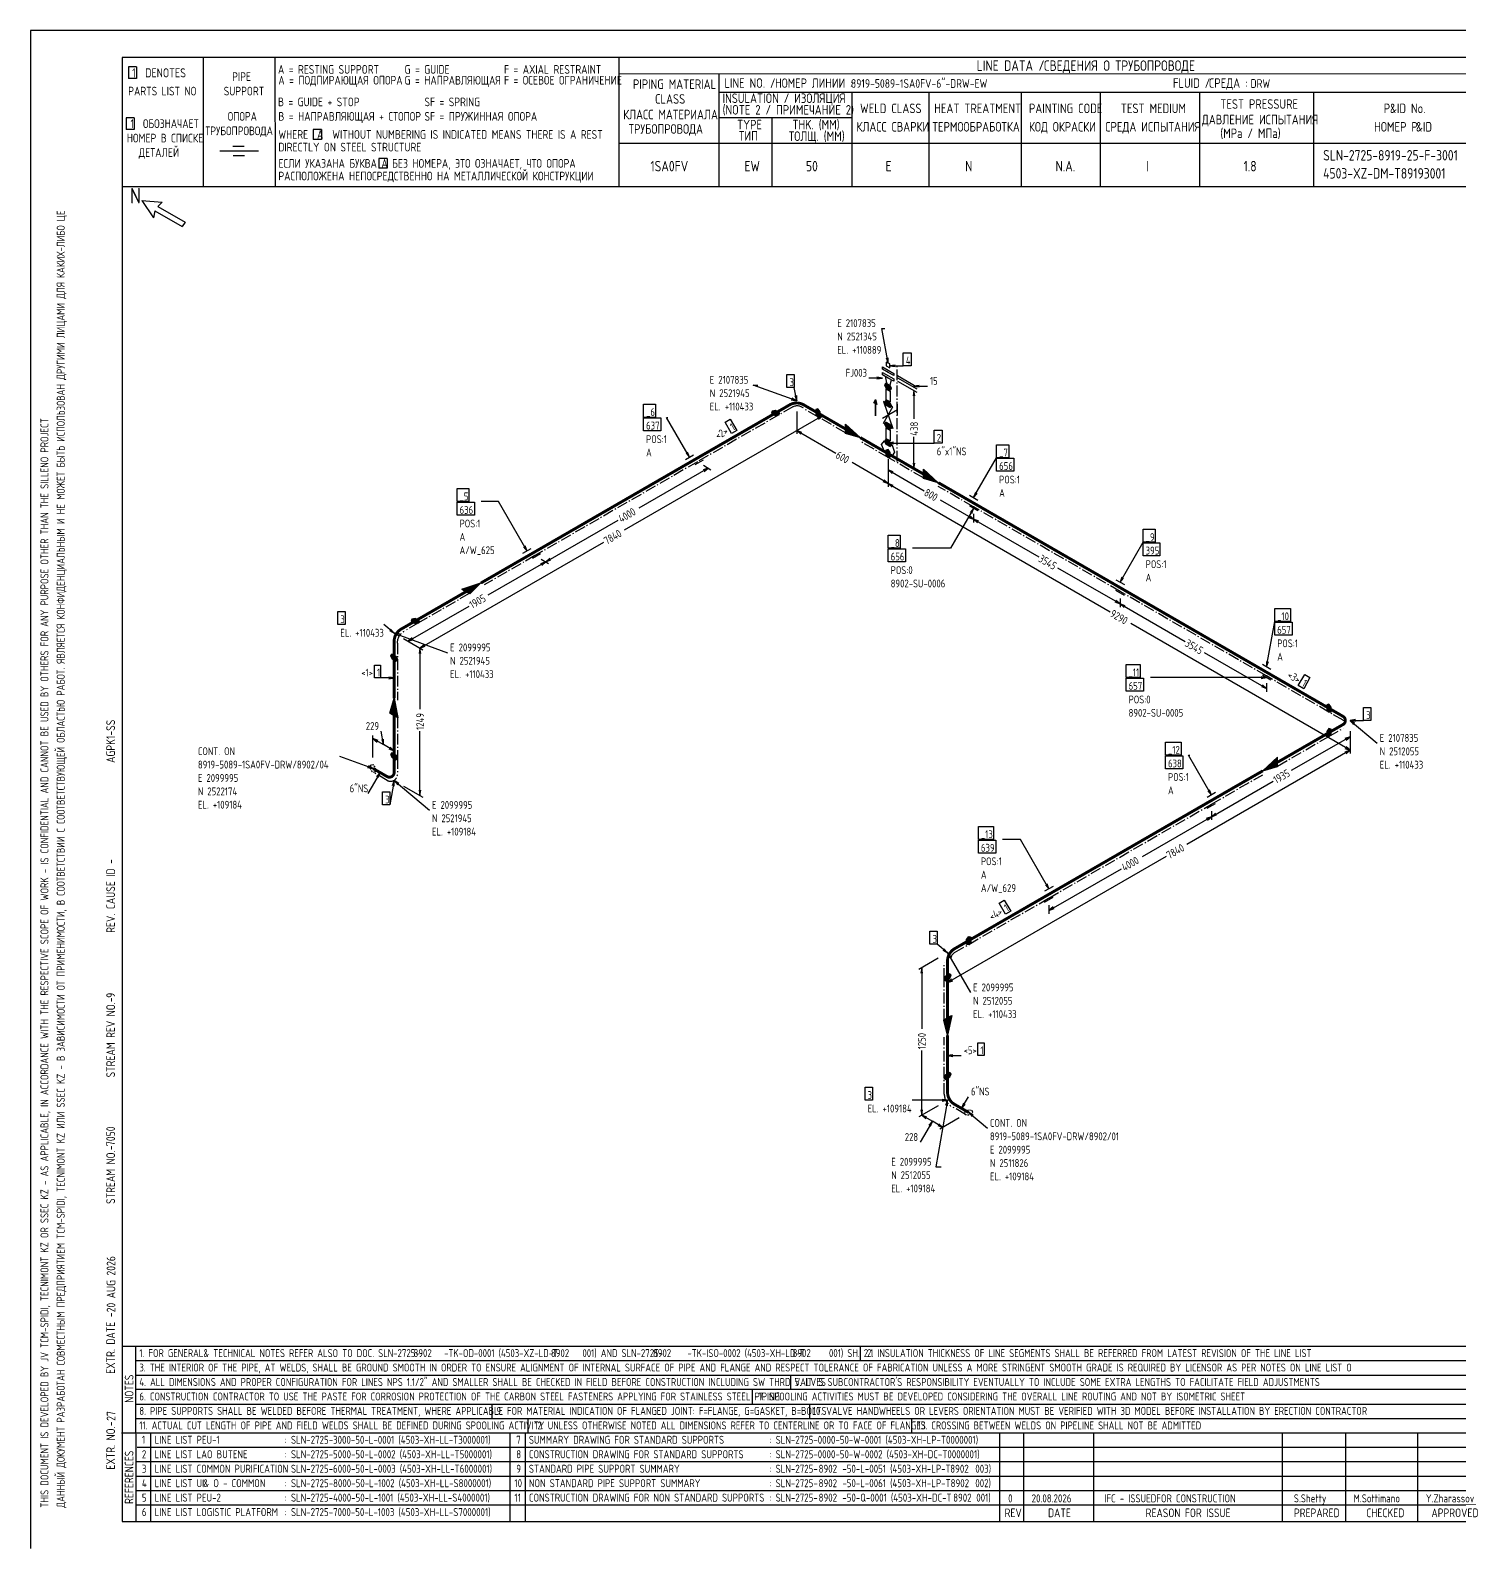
# Model space of a CAD drawing. Extents: x -1005 to 594, y -998 to 420.
# Drawn here: x 0 to 395.2, y 0 to 420 of the extents above; entities that cross this region are included whole.
import ezdxf

# ---------------------------------------------------------------- set-up
doc = ezdxf.new("R2010")
doc.units = 0
doc.linetypes.add('GT100', pattern=[0.8, 0.533333, -0.266667])
doc.linetypes.add('GT111', pattern=[4.5, 3, -0.6, 0.3, -0.6])
doc.styles.add('TTFN17', font='GOST type A')

msp = doc.modelspace()

# ---------------------------------------------------------------- linework, layer by layer
at = {"layer": 'GT_1', "flags": 128}
for points in [[(0, 420), (0, 0)], [(594, 420), (0, 420)], [(589.1, 412.5), (25.4, 412.5)], [(25.4, 412.5), (25.4, 7.5)], [(47.8, 412.5), (47.8, 376.7)], [(67.6, 412.5), (67.7, 376.7)], [(162.7, 412.5), (162.7, 376.7)], [(29.3, 409.9), (27.1, 409.9)], [(27.1, 409.9), (27.1, 406.7)], [(29.3, 409.9), (29.3, 406.7)], [(589.1, 408), (162.7, 407.9)], [(190.3, 407.8), (190.3, 376.7)], [(29.3, 406.7), (27.1, 406.7)], [(190.3, 402.9), (402.7, 402.9)], [(227.1, 402.9), (227.1, 376.7)], [(248.4, 402.9), (248.4, 376.8)], [(273.9, 402.9), (273.9, 376.7)], [(295.8, 402.9), (295.8, 376.7)], [(323.2, 402.9), (323.2, 376.7)], [(354.8, 402.9), (354.8, 376.8)], [(28.7, 395.8), (26.5, 395.8)], [(26.5, 395.8), (26.5, 392.6)], [(28.7, 395.8), (28.7, 392.6)], [(227.1, 395.8), (190.3, 395.8)], [(205, 395.8), (205, 376.7)], [(28.7, 392.6), (26.5, 392.6)], [(80.5, 392.6), (78.2, 392.6)], [(78.2, 392.6), (78.2, 389.8)], [(80.5, 392.6), (80.5, 389.8)], [(63.1, 386.6), (52.4, 386.6)], [(59.1, 387.9), (56, 387.9)], [(80.5, 389.8), (78.2, 389.8)], [(230.2, 388.7), (162.7, 388.7)], [(402.7, 388.7), (226.9, 388.7)], [(59.2, 385.3), (56.1, 385.3)], [(98.6, 384.6), (96.3, 384.6)], [(96.3, 384.6), (96.3, 381.9)], [(98.6, 384.6), (98.6, 381.9)], [(98.6, 381.9), (96.3, 381.9)], [(402.7, 376.7), (25.4, 376.7)], [(30.8, 372.9), (34, 368.1)], [(30.8, 372.9), (36.4, 372.5)], [(34.4, 370.1), (34, 368.1)], [(34.4, 370.1), (42, 365.7)], [(36.4, 372.5), (35.2, 371.3)], [(35.2, 371.3), (42.8, 366.9)], [(42.8, 366.9), (42, 365.7)], [(237.15, 327.95), (235.425, 337.55), (236.25, 337.55)], [(236.625, 329.375), (237.15, 327.95), (237.15, 329.45)], [(236.625, 327.2), (237.6, 326.675), (237.6, 327.725), (236.625, 328.25), (236.625, 327.2)], [(241.35, 330.8), (243.525, 330.8), (243.525, 327.2), (241.35, 327.2), (241.35, 330.8)], [(209.175, 324.8), (211.2, 324.8), (211.2, 321.2), (209.175, 321.2), (209.175, 324.8)], [(235.575, 323.825), (231.825, 323.825)], [(234.075, 323.6), (235.575, 323.825), (234.075, 324.05)], [(237.15, 325.4), (235.575, 326.3), (235.575, 326.9), (238.725, 325.1), (238.725, 324.5), (237.15, 325.4)], [(237.15, 323.825), (235.575, 324.725), (235.575, 325.4), (238.725, 323.6), (238.725, 322.925), (237.15, 323.825)], [(236.325, 324.35), (236.85, 321.575), (237.525, 321.2), (238.05, 323.3)], [(239.1, 327.425), (237.6, 327.2), (239.1, 326.975)], [(237.6, 327.2), (241.35, 327.2)], [(239.775, 324.5), (245.1, 321.425)], [(239.775, 323.9), (245.1, 320.825)], [(211.875, 317.525), (199.875, 321.875), (201.15, 321.875)], [(211.875, 317.525), (211.2, 321.2)], [(236.55, 322.4), (236.175, 321.95), (236.55, 321.125), (237.75, 320.45), (238.125, 320.9), (237.75, 321.725), (236.55, 322.4)], [(236.217, 322), (237.261, 322)], [(236.243, 321.8), (237.617, 321.8)], [(236.334, 321.6), (237.807, 321.6)], [(236.383, 322.2), (236.906, 322.2)], [(236.425, 321.4), (237.898, 321.4)], [(236.516, 321.2), (237.989, 321.2)], [(237.15, 317.525), (236.625, 317.825), (236.625, 320.825), (237.675, 320.225), (237.675, 317.225), (237.15, 317.525)], [(236.772, 321), (238.08, 321)], [(237.128, 320.8), (238.042, 320.8)], [(239.775, 323), (245.1, 319.925)], [(244.5, 318.875), (244.275, 320.375), (244.05, 318.875)], [(245.775, 321.8), (244.275, 321.575), (245.775, 321.35)], [(244.275, 321.575), (248.025, 321.575)], [(244.275, 320.375), (244.275, 312.575)], [(169.5, 316.55), (172.875, 316.55), (172.875, 312.95), (169.5, 312.95), (169.5, 316.55)], [(210.375, 317.75), (211.875, 317.525), (210.6, 318.275)], [(211.35, 318.95), (211.875, 317.525), (211.875, 319.025)], [(214.5, 316.025), (219.825, 312.95)], [(218.325, 314.45), (217.725, 315.275), (217.125, 315.125), (217.125, 313.85), (217.725, 313.025), (218.325, 313.175), (218.325, 314.45)], [(217.125, 315), (217.925, 315)], [(233.625, 313.325), (233.625, 317.9), (234.075, 316.475), (233.175, 317), (233.625, 317.9), (233.625, 313.325)], [(235.575, 312.725), (239.775, 315.125)], [(237.15, 310.625), (235.875, 311.375), (238.425, 315.875), (235.875, 317.375), (238.425, 309.875), (237.15, 310.625)], [(236.55, 317.6), (236.175, 317.15), (236.55, 316.325), (237.75, 315.65), (238.125, 316.1), (237.75, 316.925), (236.55, 317.6)], [(236.217, 317.2), (237.261, 317.2)], [(236.243, 317), (237.617, 317)], [(236.334, 316.8), (237.807, 316.8)], [(236.383, 317.4), (236.906, 317.4)], [(236.425, 316.6), (237.898, 316.6)], [(236.516, 316.4), (237.989, 316.4)], [(236.772, 316.2), (238.08, 316.2)], [(237.128, 316), (238.042, 316)], [(239.775, 313.55), (239.775, 316.55)], [(219, 313.4), (164.175, 281.75)], [(169.5, 312.8), (174.3, 312.8), (174.3, 309.2), (169.5, 309.2), (169.5, 312.8)], [(182.25, 301.925), (175.875, 312.95), (176.25, 312.95)], [(192.075, 311.6), (193.5, 312.425), (195.3, 309.35), (193.875, 308.525), (192.075, 311.6)], [(206.025, 314.825), (205.05, 314.675), (204.9, 314.15), (206.025, 313.475), (207, 313.625), (207.15, 314.15), (206.025, 314.825)], [(204.914, 314.2), (207.067, 314.2)], [(204.971, 314.4), (206.733, 314.4)], [(205.029, 314.6), (206.4, 314.6)], [(205.15, 314), (207.107, 314)], [(205.483, 313.8), (207.05, 313.8)], [(205.817, 313.6), (206.837, 313.6)], [(211.875, 314.525), (211.875, 308.375)], [(217.125, 314.8), (218.07, 314.8)], [(217.125, 314.6), (218.216, 314.6)], [(217.125, 314.4), (218.325, 314.4)], [(217.125, 314.2), (218.325, 314.2)], [(217.125, 314), (218.325, 314)], [(217.161, 313.8), (218.325, 313.8)], [(217.307, 313.6), (218.325, 313.6)], [(217.452, 313.4), (218.325, 313.4)], [(217.875, 312.425), (219, 313.4), (217.575, 312.875)], [(217.598, 313.2), (218.325, 313.2)], [(225.375, 309.725), (225.375, 311.075), (229.5, 307.325), (225.375, 308.525), (225.375, 310.925), (229.125, 307.55), (225.375, 308.6), (225.375, 310.7), (228.675, 307.775), (225.375, 308.825), (225.375, 310.55), (228.3, 308.075), (225.375, 308.975), (225.375, 310.4), (227.925, 308.225), (225.375, 309.125), (225.375, 310.25), (227.475, 308.525), (225.375, 309.275), (225.375, 310.025), (227.175, 308.675), (225.375, 309.5), (225.375, 309.875), (226.725, 308.975), (225.375, 309.65), (225.375, 309.725), (229.5, 307.325)], [(236.55, 311.6), (236.175, 311.15), (236.55, 310.325), (237.75, 309.65), (238.125, 310.1), (237.75, 310.925), (236.55, 311.6)], [(236.217, 311.2), (237.261, 311.2)], [(236.243, 311), (237.617, 311)], [(236.334, 310.8), (237.807, 310.8)], [(236.383, 311.4), (236.906, 311.4)], [(213.3, 308.75), (211.875, 309.275), (213, 308.3)], [(211.875, 309.275), (222.675, 303.05)], [(236.55, 306.8), (236.175, 306.35), (236.55, 305.525), (237.75, 304.85), (238.125, 305.3), (237.75, 306.125), (236.55, 306.8)], [(236.383, 306.6), (236.906, 306.6)], [(236.425, 310.6), (237.898, 310.6)], [(236.516, 310.4), (237.989, 310.4)], [(237.15, 306.725), (236.625, 307.025), (236.625, 310.025), (237.675, 309.425), (237.675, 306.425), (237.15, 306.725)], [(236.772, 310.2), (238.08, 310.2)], [(237.128, 310), (238.042, 310)], [(244.275, 298.775), (244.275, 307.55)], [(249.9, 309.425), (252.075, 309.425), (252.075, 305.825), (249.9, 305.825), (249.9, 309.425)], [(181.125, 301.325), (183.375, 302.6)], [(181.275, 303.05), (182.25, 301.925), (181.725, 303.35)], [(237.15, 302.9), (236.175, 303.5), (235.35, 305.45), (236.175, 306.425), (238.275, 305.225), (238.95, 303.35), (238.275, 302.3), (237.15, 302.9)], [(236.217, 306.4), (237.261, 306.4)], [(236.243, 306.2), (237.617, 306.2)], [(236.334, 306), (237.807, 306)], [(236.425, 305.8), (237.898, 305.8)], [(236.516, 305.6), (237.989, 305.6)], [(237.75, 303.2), (237.15, 304.025), (236.55, 303.875), (236.55, 302.6), (237.15, 301.775), (237.75, 301.925), (237.75, 303.2)], [(236.55, 303.8), (237.314, 303.8)], [(236.55, 303.6), (237.459, 303.6)], [(236.55, 303.4), (237.605, 303.4)], [(236.55, 303.2), (237.75, 303.2)], [(236.55, 303), (237.75, 303)], [(236.55, 302.8), (237.75, 302.8)], [(236.55, 302.6), (237.75, 302.6)], [(236.772, 305.4), (238.08, 305.4)], [(237.128, 305.2), (238.042, 305.2)], [(238.65, 306.05), (237.15, 305.825), (238.65, 305.6)], [(237.15, 305.825), (249.9, 305.825)], [(267.15, 305.375), (270.525, 305.375), (270.525, 301.775), (267.15, 301.775), (267.15, 305.375)], [(187.425, 298.925), (168.225, 287.825)], [(186, 301.1), (183.75, 299.825)], [(186.3, 297.95), (187.425, 298.925), (186, 298.4)], [(186.15, 299.675), (188.175, 298.475)], [(237.15, 294.65), (227.175, 300.425)], [(236.695, 302.4), (237.75, 302.4)], [(236.841, 302.2), (237.75, 302.2)], [(236.986, 302), (237.75, 302)], [(237.15, 301.4), (237.15, 297.5)], [(237.15, 301.4), (237.15, 293.75)], [(237.15, 299.9), (237.15, 293.75)], [(238.575, 297.875), (237.15, 298.4), (238.275, 297.425)], [(237.15, 298.4), (247.125, 292.625)], [(239.775, 301.4), (245.1, 298.325)], [(244.05, 300.275), (244.275, 298.775), (244.5, 300.275)], [(246.9, 297.275), (246.9, 298.625), (251.025, 294.875), (246.9, 296.075), (246.9, 298.475), (250.65, 295.1), (246.9, 296.15), (246.9, 298.25), (250.2, 295.325), (246.9, 296.375), (246.9, 298.1), (249.825, 295.625), (246.9, 296.525), (246.9, 297.95), (249.45, 295.775), (246.9, 296.675), (246.9, 297.8), (249, 296.075), (246.9, 296.825), (246.9, 297.575), (248.7, 296.225), (246.9, 297.05), (246.9, 297.425), (248.25, 296.525), (246.9, 297.2), (246.9, 297.275), (251.025, 294.875)], [(260.775, 290.75), (267.15, 301.775)], [(267.15, 301.625), (271.95, 301.625), (271.95, 298.025), (267.15, 298.025), (267.15, 301.625)], [(235.725, 295.175), (237.15, 294.65), (236.025, 295.625)], [(238.575, 294.125), (237.15, 294.65), (238.275, 293.675)], [(237.15, 294.65), (298.575, 259.175)], [(117.975, 293.225), (121.2, 293.225), (121.2, 289.625), (117.975, 289.625), (117.975, 293.225)], [(260.775, 284.75), (251.625, 290.075)], [(259.65, 291.425), (261.975, 290.075)], [(259.65, 291.425), (261.975, 290.075)], [(261.3, 292.175), (260.775, 290.75), (261.75, 291.875)], [(117.975, 289.475), (122.775, 289.475), (122.775, 285.875), (117.975, 285.875), (117.975, 289.475)], [(137.325, 275.975), (129.45, 289.625), (124.65, 289.625)], [(260.775, 287.75), (254.4, 276.725), (243.9, 276.725)], [(259.35, 285.275), (260.775, 284.75), (259.65, 285.725)], [(261.975, 287.075), (259.65, 288.425)], [(261.975, 287.075), (259.65, 288.425)], [(260.25, 286.325), (260.775, 287.75), (259.8, 286.625)], [(260.775, 286.25), (260.775, 283.85)], [(260.775, 286.25), (260.775, 283.85)], [(142.5, 272.975), (162.525, 284.525)], [(262.2, 284.225), (260.775, 284.75), (261.9, 283.775)], [(260.775, 284.75), (278.775, 274.325)], [(307.65, 281.975), (311.025, 281.975), (311.025, 278.375), (307.65, 278.375), (307.65, 281.975)], [(107.7, 249.125), (158.55, 278.45)], [(136.35, 277.1), (137.325, 275.975), (136.8, 277.4)], [(237.15, 280.325), (240.525, 280.325), (240.525, 276.725), (237.15, 276.725), (237.15, 280.325)], [(301.275, 267.35), (307.65, 278.375)], [(307.65, 278.225), (312.3, 278.225), (312.3, 274.625), (307.65, 274.625), (307.65, 278.225)], [(136.2, 275.375), (138.45, 276.65)], [(141.075, 275.15), (138.825, 273.875)], [(141.225, 273.725), (143.25, 272.525)], [(141.225, 273.725), (143.25, 272.525)], [(143.625, 273.95), (142.5, 272.975), (143.925, 273.5)], [(237.15, 276.575), (241.95, 276.575), (241.95, 272.975), (237.15, 272.975), (237.15, 276.575)], [(142.5, 272.975), (126.45, 263.75)], [(141.375, 272), (142.5, 272.975), (141.075, 272.45)], [(301.275, 261.35), (284.1, 271.25)], [(120.45, 264.725), (119.25, 265.4), (124.575, 267.125), (121.5, 264.125), (119.4, 265.325), (124.2, 266.9), (121.425, 264.2), (119.55, 265.25), (123.75, 266.675), (121.275, 264.275), (119.7, 265.175), (123.375, 266.375), (121.125, 264.35), (119.85, 265.025), (123, 266.225), (120.975, 264.425), (120, 264.95), (122.55, 265.925), (120.825, 264.5), (120.15, 264.875), (122.25, 265.775), (120.675, 264.575), (120.3, 264.8), (121.8, 265.475), (120.525, 264.65), (120.45, 264.725), (124.575, 267.125)], [(300.15, 268.025), (302.475, 266.675)], [(302.475, 263.675), (300.15, 265.025)], [(301.8, 268.775), (301.275, 267.35), (302.25, 268.475)], [(104.475, 251), (121.35, 260.75)], [(299.85, 261.875), (301.275, 261.35), (300.15, 262.325)], [(301.275, 262.85), (301.275, 260.45)], [(301.275, 262.85), (301.275, 260.45)], [(302.7, 260.825), (301.275, 261.35), (302.4, 260.375)], [(301.275, 261.35), (319.275, 250.925)], [(84.975, 259.25), (87, 259.25), (87, 255.65), (84.975, 255.65), (84.975, 259.25)], [(106.425, 257.3), (105.45, 257.15), (105.3, 256.625), (106.425, 255.95), (107.4, 256.1), (107.55, 256.625), (106.425, 257.3)], [(105.342, 256.6), (107.543, 256.6)], [(105.35, 256.8), (107.258, 256.8)], [(105.407, 257), (106.925, 257)], [(105.675, 256.4), (107.486, 256.4)], [(105.775, 257.2), (106.592, 257.2)], [(341.775, 243.95), (344.025, 256.475)], [(344.025, 260.075), (348.375, 260.075), (348.375, 256.475), (344.025, 256.475), (344.025, 260.075)], [(344.025, 256.325), (348.825, 256.325), (348.825, 252.725), (344.025, 252.725), (344.025, 256.325)], [(100.575, 253.25), (97.725, 255.65)], [(99.3, 254), (100.575, 253.25), (99.6, 254.375)], [(102.075, 253.025), (100.575, 253.25), (101.85, 252.5)], [(100.575, 253.25), (115.35, 247.85)], [(106.008, 256.2), (107.429, 256.2)], [(364.875, 220.85), (304.275, 255.875)], [(103.2, 251.75), (108.525, 248.675)], [(103.2, 251.75), (105.225, 250.55)], [(103.2, 251.75), (108.525, 248.675)], [(105.6, 251.975), (104.475, 251), (105.9, 251.525)], [(107.925, 247.625), (107.7, 249.125), (107.475, 247.625)], [(108.825, 250.1), (107.7, 249.125), (109.125, 249.65)], [(107.7, 249.125), (107.7, 232.25)], [(341.775, 237.95), (324.6, 247.85)], [(95.1, 244.4), (96.825, 244.4), (96.825, 240.875), (95.1, 240.875), (95.1, 244.4)], [(99.975, 247.475), (99.6, 247.025), (99.975, 246.2), (101.175, 245.525), (101.55, 245.975), (101.175, 246.8), (99.975, 247.475)], [(99.611, 247), (100.819, 247)], [(99.702, 246.8), (101.175, 246.8)], [(99.746, 247.2), (100.464, 247.2)], [(99.793, 246.6), (101.266, 246.6)], [(99.884, 246.4), (101.357, 246.4)], [(99.975, 246.2), (101.448, 246.2)], [(100.331, 246), (101.539, 246)], [(100.686, 245.8), (101.404, 245.8)], [(302.925, 244.55), (306.825, 244.55), (306.825, 240.95), (302.925, 240.95), (302.925, 244.55)], [(340.65, 244.625), (342.975, 243.275)], [(340.65, 244.625), (342.975, 243.275)], [(341.775, 245.45), (341.775, 243.95), (342.3, 245.375)], [(100.575, 240.875), (96.825, 240.875)], [(99.075, 240.65), (100.575, 240.875), (99.075, 241.1)], [(302.925, 240.8), (307.725, 240.8), (307.725, 237.2), (302.925, 237.2), (302.925, 240.8)], [(341.775, 240.95), (320.025, 240.95), (309.675, 240.95)], [(340.275, 240.725), (341.775, 240.95), (340.275, 241.175)], [(342.975, 240.275), (340.65, 241.625)], [(342.975, 240.275), (340.65, 241.625)], [(341.775, 239.45), (341.775, 237.05)], [(352.35, 241.85), (353.775, 240.95), (352.05, 237.875), (350.55, 238.775), (352.35, 241.85)], [(100.575, 230.45), (99.375, 231.125), (100.575, 235.25), (101.625, 229.85), (99.525, 231.05), (100.575, 234.8), (101.55, 229.925), (99.675, 230.975), (100.575, 234.275), (101.4, 230), (99.825, 230.9), (100.575, 233.825), (101.25, 230.075), (99.975, 230.75), (100.575, 233.375), (101.1, 230.15), (100.125, 230.675), (100.575, 232.925), (100.95, 230.225), (100.275, 230.6), (100.575, 232.475), (100.8, 230.3), (100.425, 230.525), (100.575, 232.025), (100.65, 230.375), (100.575, 230.45), (100.575, 235.25)], [(340.35, 238.475), (341.775, 237.95), (340.65, 238.925)], [(359.625, 232.775), (359.025, 233.6), (358.425, 233.45), (358.425, 232.175), (359.025, 231.35), (359.625, 231.5), (359.625, 232.775)], [(358.425, 233.4), (359.17, 233.4)], [(358.425, 233.2), (359.316, 233.2)], [(358.425, 233), (359.461, 233)], [(358.425, 232.8), (359.607, 232.8)], [(358.425, 232.6), (359.625, 232.6)], [(358.425, 232.4), (359.625, 232.4)], [(358.425, 232.2), (359.625, 232.2)], [(358.552, 232), (359.625, 232)], [(358.698, 231.8), (359.625, 231.8)], [(358.843, 231.6), (359.625, 231.6)], [(368.625, 232.7), (370.65, 232.7), (370.65, 229.1), (368.625, 229.1), (368.625, 232.7)], [(358.425, 224.75), (359.025, 224.6), (359.625, 225.425), (359.625, 226.7), (359.025, 226.85), (358.425, 226.025), (358.425, 224.75)], [(366.375, 229.325), (364.875, 229.1), (366.375, 228.875)], [(364.875, 229.1), (368.625, 229.1)], [(366.15, 228.35), (364.875, 229.1), (365.85, 227.975)], [(364.875, 229.1), (372.375, 222.8)], [(94.725, 218.825), (94.725, 224.975)], [(96.15, 223.55), (94.725, 224.075), (95.85, 223.1)], [(94.725, 224.075), (97.65, 222.425)], [(97.65, 222.425), (96.975, 226.1)], [(97.125, 223.85), (97.65, 222.425), (97.65, 223.925)], [(107.7, 208.325), (107.7, 226.175)], [(313.8, 223.1), (318.15, 223.1), (318.15, 219.5), (313.8, 219.5), (313.8, 223.1)], [(364.875, 224.6), (348.6, 215.225)], [(358.425, 226), (359.625, 226)], [(358.425, 225.8), (359.625, 225.8)], [(358.425, 225.6), (359.625, 225.6)], [(358.425, 225.4), (359.607, 225.4)], [(358.425, 225.2), (359.461, 225.2)], [(358.425, 225), (359.316, 225)], [(358.425, 224.8), (359.17, 224.8)], [(358.552, 226.2), (359.625, 226.2)], [(358.698, 226.4), (359.625, 226.4)], [(358.843, 226.6), (359.625, 226.6)], [(363.75, 223.625), (364.875, 224.6), (363.45, 224.075)], [(364.875, 226.1), (364.875, 219.95)], [(364.875, 226.1), (364.875, 223.7)], [(364.875, 226.1), (364.875, 219.95)], [(94.725, 215.825), (85.575, 219.125)], [(100.575, 220.7), (97.65, 222.425)], [(99.15, 221.225), (100.575, 220.7), (99.45, 221.675)], [(99.975, 220.175), (99.6, 219.725), (99.975, 218.9), (101.175, 218.225), (101.55, 218.675), (101.175, 219.5), (99.975, 220.175)], [(99.657, 219.6), (100.997, 219.6)], [(99.662, 219.8), (100.642, 219.8)], [(99.748, 219.4), (101.22, 219.4)], [(99.839, 219.2), (101.311, 219.2)], [(99.93, 219), (101.402, 219)], [(100.153, 218.8), (101.493, 218.8)], [(100.508, 218.6), (101.487, 218.6)], [(100.575, 215.45), (100.575, 221.6)], [(313.8, 219.35), (318.6, 219.35), (318.6, 215.75), (313.8, 215.75), (313.8, 219.35)], [(364.875, 220.85), (319.725, 194.825)], [(326.55, 208.475), (320.175, 219.5), (320.55, 219.5)], [(344.85, 217.55), (344.85, 218.9), (340.725, 215.15), (344.85, 216.35), (344.85, 218.75), (341.1, 215.375), (344.85, 216.425), (344.85, 218.525), (341.55, 215.6), (344.85, 216.65), (344.85, 218.375), (341.925, 215.9), (344.85, 216.8), (344.85, 218.225), (342.3, 216.05), (344.85, 216.95), (344.85, 218.075), (342.75, 216.35), (344.85, 217.1), (344.85, 217.85), (343.05, 216.5), (344.85, 217.325), (344.85, 217.7), (343.5, 216.8), (344.85, 217.475), (344.85, 217.55), (340.725, 215.15)], [(363.45, 221.375), (364.875, 220.85), (363.75, 221.825)], [(363.75, 219.875), (364.875, 220.85), (363.45, 220.325)], [(93.225, 216.05), (94.725, 215.825), (93.45, 216.575)], [(96.675, 214.7), (93.3, 208.85)], [(96.15, 213.275), (96.675, 214.7), (95.7, 213.575)], [(100.575, 212.45), (99.375, 205.775)], [(100.575, 210.95), (100.575, 212.45), (100.05, 211.025)], [(101.85, 211.7), (100.575, 212.45), (101.55, 211.325)], [(100.575, 212.45), (110.325, 204.275)], [(103.2, 210.95), (108.525, 207.875)], [(326.55, 202.475), (343.65, 212.3)], [(97.35, 209.375), (99.375, 209.375), (99.375, 205.775), (97.35, 205.775), (97.35, 209.375)], [(107.475, 209.825), (107.7, 208.325), (107.925, 209.825)], [(327.675, 209.15), (325.35, 207.8)], [(325.35, 204.8), (327.675, 206.15)], [(325.575, 209.6), (326.55, 208.475), (326.025, 209.9)], [(326.55, 202.475), (307.35, 191.375)], [(325.425, 201.5), (326.55, 202.475), (325.125, 201.95)], [(326.55, 203.975), (326.55, 201.575)], [(326.55, 203.975), (326.55, 201.575)], [(327.675, 203.45), (326.55, 202.475), (327.975, 203)], [(262.125, 199.775), (266.325, 199.775), (266.325, 196.175), (262.125, 196.175), (262.125, 199.775)], [(262.125, 196.025), (266.925, 196.025), (266.925, 192.425), (262.125, 192.425), (262.125, 196.025)], [(281.625, 182.525), (273.75, 196.175), (268.8, 196.175)], [(253.575, 156.575), (314.1, 191.525)], [(281.625, 176.525), (301.65, 188.075)], [(282.75, 183.2), (280.425, 181.85)], [(280.65, 183.65), (281.625, 182.525), (281.1, 183.95)], [(267.825, 178.55), (269.25, 179.375), (271.05, 176.3), (269.625, 175.475), (267.825, 178.55)], [(280.425, 178.85), (282.75, 180.2)], [(281.625, 178.025), (281.625, 175.625)], [(282.75, 177.5), (281.625, 176.525), (283.05, 177.05)], [(248.7, 170.825), (250.725, 170.825), (250.725, 167.225), (248.7, 167.225), (248.7, 170.825)], [(258.825, 168.5), (259.425, 169.325), (260.025, 169.175), (260.025, 167.9), (259.425, 167.075), (258.825, 167.225), (258.825, 168.5)], [(258.825, 168.4), (260.025, 168.4)], [(258.825, 168.2), (260.025, 168.2)], [(258.825, 168), (260.025, 168)], [(258.898, 168.6), (260.025, 168.6)], [(259.043, 168.8), (260.025, 168.8)], [(259.189, 169), (260.025, 169)], [(259.334, 169.2), (259.925, 169.2)], [(253.575, 164.825), (250.725, 167.225)], [(252.3, 165.575), (253.575, 164.825), (252.6, 165.95)], [(254.55, 163.7), (253.575, 164.825), (254.1, 163.4)], [(253.575, 164.825), (259.95, 153.8)], [(258.825, 167.8), (259.952, 167.8)], [(258.825, 167.6), (259.807, 167.6)], [(258.825, 167.4), (259.661, 167.4)], [(258.925, 167.2), (259.516, 167.2)], [(250.95, 163.325), (245.625, 160.25)], [(246.675, 159.2), (246.45, 160.7), (246.225, 159.2)], [(246.45, 160.7), (246.45, 143.75)], [(253.575, 161.825), (253.575, 155.675)], [(254.175, 157.775), (254.55, 158.6), (254.175, 159.05), (252.975, 158.375), (252.6, 157.55), (252.975, 157.1), (254.175, 157.775)], [(252.623, 157.6), (253.864, 157.6)], [(252.714, 157.8), (254.186, 157.8)], [(252.725, 157.4), (253.508, 157.4)], [(252.805, 158), (254.277, 158)], [(252.895, 158.2), (254.368, 158.2)], [(253.019, 158.4), (254.459, 158.4)], [(253.375, 158.6), (254.55, 158.6)], [(254.7, 157.55), (253.575, 156.575), (255, 157.1)], [(253.731, 158.8), (254.383, 158.8)], [(253.575, 146.825), (254.775, 147.5), (253.575, 142.025), (252.525, 146.225), (254.625, 147.425), (253.575, 142.475), (252.6, 146.3), (254.475, 147.35), (253.575, 143), (252.75, 146.375), (254.325, 147.275), (253.575, 143.45), (252.9, 146.45), (254.175, 147.125), (253.575, 143.9), (253.05, 146.525), (254.025, 147.05), (253.575, 144.35), (253.2, 146.6), (253.875, 146.975), (253.575, 144.8), (253.35, 146.675), (253.725, 146.9), (253.575, 145.25), (253.5, 146.75), (253.575, 146.825), (253.575, 142.025)], [(261.975, 139.925), (263.7, 139.925), (263.7, 136.4), (261.975, 136.4), (261.975, 139.925)], [(246.45, 119.9), (246.45, 137.825)], [(255.075, 136.625), (253.575, 136.4), (255.075, 136.175)], [(253.575, 136.4), (257.325, 136.4)], [(254.175, 130.475), (254.55, 131.3), (254.175, 131.75), (252.975, 131.075), (252.6, 130.25), (252.975, 129.8), (254.175, 130.475)], [(252.668, 130.4), (254.042, 130.4)], [(252.759, 130.6), (254.232, 130.6)], [(252.85, 130.8), (254.323, 130.8)], [(252.941, 131), (254.414, 131)], [(253.197, 131.2), (254.505, 131.2)], [(253.553, 131.4), (254.467, 131.4)], [(230.775, 127.625), (232.8, 127.625), (232.8, 124.025), (230.775, 124.025), (230.775, 127.625)], [(252.642, 130.2), (253.686, 130.2)], [(252.808, 130), (253.331, 130)], [(253.575, 124.025), (243.825, 124.025)], [(250.95, 122.525), (245.625, 119.45)], [(250.95, 122.525), (245.625, 119.45)], [(253.575, 124.025), (250.35, 105.575), (251.775, 105.575)], [(252.075, 123.8), (253.575, 124.025), (252.075, 124.25)], [(253.575, 122.525), (253.575, 124.025), (253.05, 122.6)], [(257.475, 121.775), (259.35, 125)], [(258, 123.2), (257.475, 121.775), (258.45, 122.9)], [(249.375, 118.25), (246, 112.4)], [(246.225, 121.4), (246.45, 119.9), (246.675, 121.4)], [(247.875, 119.375), (246.45, 119.9), (247.575, 118.925)], [(246.45, 119.9), (249.375, 118.25)], [(248.85, 116.825), (249.375, 118.25), (248.4, 117.125)], [(252.3, 116.525), (249.375, 118.25)], [(256.8, 119.15), (251.475, 116.075)], [(260.7, 119.9), (259.425, 120.65), (260.4, 119.525)], [(259.425, 120.65), (264.6, 116.3)], [(250.875, 117.05), (252.3, 116.525), (251.175, 117.5)], [(25.3, 56), (402.7, 56)], [(29.1, 56), (29.2, 7.5)], [(229.4, 56), (229.4, 52)], [(29.1, 52), (402.7, 52)], [(29.1, 48), (402.7, 48)], [(210.2, 48), (210.2, 44)], [(402.7, 44), (29.1, 44)], [(199.6, 44), (199.6, 40)], [(29.2, 40), (402.7, 40)], [(127.6, 40), (127.6, 36)], [(215.4, 40), (215.4, 36)], [(29.1, 36), (402.7, 36)], [(137.5, 36), (137.5, 32)], [(243.6, 36), (243.6, 32)], [(25.2, 32), (402.7, 32)], [(33.2, 32), (33.2, 7.6)], [(132.6, 32), (132.6, 7.6)], [(136.8, 32), (136.8, 7.6)], [(267.9, 32), (267.9, 7.5)], [(274.6, 32), (274.6, 7.5)], [(293.9, 32), (293.9, 7.5)], [(346.1, 32), (346.1, 7.5)], [(363.6, 32), (363.6, 7.5)], [(383.5, 32), (383.5, 7.5)], [(402.7, 28), (29.5, 28)], [(402.7, 24), (29.1, 24)], [(402.7, 20), (29.1, 20)], [(402.7, 16), (29.1, 16)], [(402.7, 12), (29.2, 12)], [(25.4, 7.5), (589.1, 7.5)], [(0, 0), (0, 0)]]:
    msp.add_lwpolyline(points, dxfattribs=at)
at = {"layer": 'GT_1', "linetype": 'GT111', "flags": 128}
for points in [[(239.625, 300.725), (239.625, 327.35)], [(210.825, 315.875), (206.925, 313.625)], [(217.725, 313.1), (213.825, 315.35)], [(206.925, 313.625), (184.425, 300.65)], [(225.375, 308.675), (217.725, 313.1)], [(237.15, 301.85), (229.5, 306.275)], [(184.425, 300.65), (139.5, 274.7)], [(246.9, 296.225), (237.15, 301.85)], [(260.775, 288.2), (251.025, 293.825)], [(301.275, 264.8), (260.775, 288.2)], [(139.5, 274.7), (125.475, 266.6)], [(341.775, 241.4), (301.275, 264.8)], [(121.35, 264.2), (107.325, 256.1)], [(107.325, 256.1), (103.425, 253.85)], [(101.475, 250.475), (101.475, 245.975)], [(101.475, 245.975), (101.475, 234.725)], [(359.025, 231.425), (341.775, 241.4)], [(362.925, 229.175), (359.025, 231.425)], [(101.475, 229.925), (101.475, 218.675)], [(359.025, 224.675), (362.925, 226.925)], [(362.925, 229.175), (362.968, 229.1), (362.925, 229.025)], [(344.85, 216.5), (359.025, 224.675)], [(101.475, 218.675), (101.475, 214.175)], [(98.625, 212.525), (94.725, 214.775)], [(326.55, 205.925), (340.725, 214.1)], [(281.625, 179.975), (326.55, 205.925)], [(259.425, 167.15), (281.625, 179.975)], [(255.525, 164.9), (259.425, 167.15)], [(252.675, 157.55), (252.675, 162.05)], [(252.675, 146.3), (252.675, 157.55)], [(252.675, 130.25), (252.675, 141.5)], [(252.675, 125.75), (252.675, 130.25)], [(258.525, 120.125), (254.625, 122.375)]]:
    msp.add_lwpolyline(points, dxfattribs=at)
at = {"layer": 'GT_1', "const_width": 0.8, "flags": 128}
for points in [[(206.025, 314.15), (209.925, 316.4)], [(213.825, 316.4), (217.725, 314.15)], [(183.525, 301.175), (206.025, 314.15)], [(217.725, 314.15), (225.375, 309.725)], [(229.5, 307.325), (237.15, 302.9)], [(237.15, 302.9), (246.9, 297.275)], [(138.6, 275.225), (183.525, 301.175)], [(251.025, 294.875), (260.775, 289.25)], [(260.775, 289.25), (301.275, 265.85)], [(124.575, 267.125), (138.6, 275.225)], [(106.425, 256.625), (120.45, 264.725)], [(301.275, 265.85), (341.775, 242.45)], [(102.525, 254.375), (106.425, 256.625)], [(100.575, 246.5), (100.575, 251)], [(100.575, 235.25), (100.575, 246.5)], [(341.775, 242.45), (359.025, 232.475)], [(359.025, 232.475), (362.925, 230.225)], [(100.575, 219.2), (100.575, 230.45)], [(362.925, 227.975), (359.025, 225.725)], [(359.025, 225.725), (344.85, 217.55)], [(100.575, 214.7), (100.575, 219.2)], [(94.725, 215.825), (98.625, 213.575)], [(340.725, 215.15), (326.55, 206.975)], [(326.55, 206.975), (281.625, 181.025)], [(281.625, 181.025), (259.425, 168.2)], [(259.425, 168.2), (255.525, 165.95)], [(253.575, 162.575), (253.575, 158.075)], [(253.575, 158.075), (253.575, 146.825)], [(253.575, 142.025), (253.575, 130.775)], [(253.575, 130.775), (253.575, 126.275)], [(255.525, 122.9), (259.425, 120.65)]]:
    msp.add_lwpolyline(points, dxfattribs=at)
for points in [[(209.925, 316.4, -0.267941), (213.825, 316.4)], [(100.575, 251, -0.268116), (102.525, 254.375)], [(362.925, 230.225, -0.57736), (362.925, 227.975)], [(98.625, 213.575, 0.577127), (100.575, 214.7)], [(255.525, 165.95, 0.267786), (253.575, 162.575)], [(253.575, 126.275, 0.268126), (255.525, 122.9)]]:
    msp.add_lwpolyline(points, format="xyb", dxfattribs=at)
at = {"layer": 'GT_1', "linetype": 'GT111', "flags": 128}
for points in [[(210.834, 315.875, -0.363533), (213.825, 315.35)], [(101.484, 250.475, -0.268116), (103.434, 253.85)], [(98.625, 212.525, 0.577194), (101.484, 214.175)], [(255.525, 164.9, 0.267635), (254.484, 163.1)], [(252.666, 125.75, 0.268126), (254.616, 122.375)]]:
    msp.add_lwpolyline(points, format="xyb", dxfattribs=at)
at = {"layer": 'GT_1', "linetype": 'GT100', "flags": 128}
for points in [[(95.325, 214.85), (94.725, 214.7), (94.125, 215.525), (94.125, 216.8), (94.725, 216.95), (95.325, 216.125), (95.325, 214.85)], [(260.55, 120.65), (260.4, 121.175), (259.425, 121.325), (258.3, 120.65), (258.45, 120.125), (259.425, 119.975), (260.55, 120.65)]]:
    msp.add_lwpolyline(points, dxfattribs=at)

# ---------------------------------------------------------------- texts
at = {"layer": 'GT_1', "style": 'TTFN17'}
for s, height, p in [('LINE DATA /', 2.8875, (261.633, 408.8)), ('СВЕДЕНИЯ О ТРУБОПРОВОДЕ', 2.8875, (280.233, 408.8)), (' 1  DENOTES', 2.5025, (26.875, 407)), (' PIPE', 2.4062, (54.561, 406)), ('A = RESTING SUPPORT', 2.40625, (68.461, 408)), ('A = ПОДПИРАЮЩАЯ ОПОРА', 2.40625, (68.561, 405)), ('G = GUIDE', 2.4062, (103.461, 408)), ('G = НАПРАВЛЯЮЩАЯ', 2.40625, (103.461, 405)), ('F = AXIAL RESTRAINT', 2.40625, (130.961, 408)), ('F = ОСЕВОЕ ОГРАНИЧЕНИЕ', 2.40625, (130.961, 405)), ('PARTS LIST NO', 2.40625, (27.061, 402)), ('SUPPORT', 2.4062, (53.461, 402)), ('PIPING MATERIAL', 2.64687, (166.597, 403.8)), ('LINE NO. /', 2.6469, (191.897, 404.1)), ('НОМЕР ЛИНИИ :', 2.59875, (205.89, 404.1)), ('8919-5089-1SA0FV-6"-DRW-EW', 2.40625, (226.861, 404.1)), ('FLUID /', 2.6469, (315.897, 404.1)), ('СРЕДА :', 2.6469, (325.897, 404.1)), ('DRW', 2.4062, (337.361, 404.1)), ('B = GUIDE + STOP', 2.40625, (68.461, 399)), ('SF = SPRING', 2.40625, (108.961, 399)), ('CLASS', 2.6469, (172.697, 399.7)), ('(NOTE 2 / ПРИМЕЧАНИЕ 2)', 2.64687, (191.397, 396.7)), ('INSULATION / ИЗОЛЯЦИЯ', 2.64687, (191.397, 399.9)), ('WELD CLASS', 2.6469, (229.397, 397.1)), ('HEAT TREATMENT', 2.64687, (249.897, 397.1)), ('PAINTING CODE', 2.64687, (276.097, 397.1)), ('TEST MEDIUM', 2.64687, (301.497, 397.1)), ('TEST PRESSURE', 2.64687, (328.997, 398.3)), ('P', 2.647, (374.197, 397.1)), ('&ID No.', 2.6469, (375.908, 397.1)), (' 1  ОБОЗНАЧАЕТ', 2.40625, (26.461, 393)), ('ОПОРА', 2.4062, (54.561, 395)), ('B = НАПРАВЛЯЮЩАЯ + СТОПОР', 2.40625, (68.561, 395)), ('SF = ПРУЖИННАЯ ОПОРА', 2.40625, (108.961, 395)), ('КЛАСС МАТЕРИАЛА', 2.64687, (163.897, 395.4)), ('TYPE', 2.6469, (195.397, 392.6)), ('THK. (MM)', 2.6469, (210.697, 392.6)), ('ДАВЛЕНИЕ ИСПЫТАНИЯ', 2.64687, (323.897, 394)), ('НОМЕР В СПИСКЕ', 2.40625, (26.661, 389)), ('ТРУБОПРОВОДА', 2.40625, (48.361, 391)), ('WHERE  A  WITHOUT NUMBERING IS INDICATED MEANS THERE IS A REST', 2.40625, (68.561, 390)), ('ТРУБОПРОВОДА', 2.64687, (165.397, 391.4)), ('ТИП', 2.6469, (195.897, 389.5)), ('ТОЛЩ. (ММ)', 2.6469, (209.697, 389.4)), ('КЛАСС СВАРКИ', 2.64687, (228.397, 392)), ('ТЕРМООБРАБОТКА', 2.64687, (249.397, 392)), ('КОД ОКРАСКИ', 2.64687, (276.097, 392)), ('СРЕДА ИСПЫТАНИЯ', 2.64687, (297.197, 392)), ('(MPa / МПа)', 2.64687, (328.997, 390.2)), ('НОМЕР P', 2.6469, (371.497, 392)), ('&ID', 2.6469, (383.097, 392)), ('ДЕТАЛЕЙ', 2.4062, (29.961, 385)), ('DIRECTLY ON STEEL STRUCTURE', 2.40625, (68.561, 386.5)), ('SLN-2725-8919-25-F-3001', 2.8875, (357.433, 384)), ('ЕСЛИ УКАЗАНА БУКВА A БЕЗ НОМЕРА, ЭТО ОЗНАЧАЕТ, ЧТО ОПОРА', 2.40625, (68.561, 382)), ('1SA0FV', 2.8875, (171.433, 381)), ('EW', 2.8875, (197.433, 381)), ('50', 2.8875, (214.433, 381)), ('E', 2.888, (236.433, 381)), ('N', 2.888, (258.433, 381)), ('N.A.', 2.8875, (283.433, 381)), ('I', 2.888, (308.433, 381)), ('1.8', 2.8875, (335.433, 381)), ('РАСПОЛОЖЕНА НЕПОСРЕДСТВЕННО НА МЕТАЛЛИЧЕСКОЙ КОНСТРУКЦИИ', 2.40625, (68.561, 378.5)), ('4503-XZ-DM-T89193001', 2.8875, (357.433, 379)), ('N', 4.331, (27.55, 372.1)), ('E 2107835', 2.1656, (223.084, 337.925)), ('N 2521345', 2.1656, (223.084, 334.228)), ('EL. +110889', 2.16562, (223.084, 330.53)), ('4', 2.166, (242.05, 327.575)), ('E 2107835', 2.1656, (187.843, 322.25)), ('3', 2.166, (209.905, 321.575)), ('FJ003', 2.1656, (225.395, 324.2)), ('15', 2.1656, (248.725, 321.95)), ('N 2521945', 2.1656, (187.843, 318.553)), ('_6', 2.1656, (170.233, 313.325)), ('EL. +110433', 2.16562, (187.843, 314.855)), ('637', 2.1656, (170.233, 309.575)), ('POS:1', 2.1656, (170.233, 305.825)), ('2', 2.166, (250.6, 306.2)), ('A', 2.166, (170.233, 302.128)), ('6"x1"NS', 2.1656, (250.6, 302.45)), ('_7', 2.1656, (267.85, 302.15)), ('656', 2.1656, (267.85, 298.4)), ('POS:1', 2.1656, (267.85, 294.65)), ('_5', 2.1656, (118.662, 290)), ('A', 2.166, (267.85, 290.953)), ('636', 2.1656, (118.662, 286.25)), ('POS:1', 2.1656, (118.662, 282.5)), ('A', 2.166, (118.662, 278.803)), ('A/W_625', 2.1656, (118.662, 275.105)), ('_8', 2.1656, (237.858, 277.1)), ('_9', 2.1656, (308.35, 278.75)), ('656', 2.1656, (237.858, 273.35)), ('395', 2.1656, (308.35, 275)), ('POS:1', 2.1656, (308.35, 271.25)), ('POS:0', 2.1656, (237.858, 269.6)), ('A', 2.166, (308.35, 267.553)), ('8902-SU-0006', 2.16562, (237.858, 265.903)), ('3', 2.166, (85.693, 256.025)), ('_10', 2.1656, (344.725, 256.85)), ('EL. +110433', 2.16562, (85.693, 252.275)), ('657', 2.1656, (344.725, 253.1)), ('E 2099995', 2.1656, (116.05, 248.225)), ('A', 2.166, (344.725, 245.653)), ('POS:1', 2.1656, (344.725, 249.35)), ('N 2521945', 2.1656, (116.05, 244.528)), ('<1>', 2.1656, (91.483, 241.25)), ('1', 2.166, (95.841, 241.25)), ('EL. +110433', 2.16562, (116.05, 240.83)), ('_11', 2.1656, (303.638, 241.325)), ('657', 2.1656, (303.638, 237.575)), ('POS:0', 2.1656, (303.638, 233.825)), ('8902-SU-0005', 2.16562, (303.638, 230.128)), ('3', 2.166, (369.325, 229.475)), ('229', 2.1656, (92.725, 226.475)), ('E 2107835', 2.1656, (373.075, 223.175)), ('CONT. ON', 2.1656, (46.314, 219.5)), ('_12', 2.1656, (314.533, 219.875)), ('N 2512055', 2.1656, (373.075, 219.478)), ('8919-5089-1SA0FV-DRW/8902/04', 2.16562, (46.314, 215.803)), ('E 2099995', 2.1656, (46.314, 212.105)), ('638', 2.1656, (314.533, 216.125)), ('POS:1', 2.1656, (314.533, 212.375)), ('EL. +110433', 2.16562, (373.075, 215.78)), ('N 2522174', 2.1656, (46.314, 208.408)), ('6"NS', 2.1656, (88.272, 209.225)), ('A', 2.166, (314.533, 208.678)), ('EL. +109184', 2.16562, (46.314, 204.71)), ('3', 2.166, (98.08, 206.15)), ('E 2099995', 2.1656, (111.025, 204.65)), ('N 2521945', 2.1656, (111.025, 200.953)), ('EL. +109184', 2.16562, (111.025, 197.255)), ('_13', 2.1656, (262.807, 196.55)), ('639', 2.1656, (262.807, 192.8)), ('POS:1', 2.1656, (262.807, 189.05)), ('A', 2.166, (262.807, 185.353)), ('A/W_629', 2.1656, (262.807, 181.655)), ('3', 2.166, (249.43, 167.6)), ('E 2099995', 2.1656, (260.65, 154.175)), ('N 2512055', 2.1656, (260.65, 150.478)), ('EL. +110433', 2.16562, (260.65, 146.78)), ('<5>', 2.1656, (258.025, 136.775)), ('1', 2.166, (262.694, 136.775)), ('3', 2.166, (231.484, 124.4)), ('6"NS', 2.1656, (260.05, 125.375)), ('EL. +109184', 2.16562, (231.484, 120.65)), ('CONT. ON', 2.1656, (265.3, 116.675)), ('228', 2.1656, (241.75, 112.775)), ('8919-5089-1SA0FV-DRW/8902/01', 2.16562, (265.3, 112.978)), ('E 2099995', 2.1656, (265.3, 109.28)), ('E 2099995', 2.1656, (238.009, 105.95)), ('N 2511826', 2.1656, (265.3, 105.583)), ('N 2512055', 2.1656, (238.009, 102.253)), ('EL. +109184', 2.16562, (265.3, 101.885)), ('EL. +109184', 2.16562, (238.009, 98.555)), ('1. FOR GENERAL', 2.18487, (30.128, 53)), ('& TECHNICAL NOTES REFER ALSO TO DOC. SLN-2725-      -TK-OD-0001 (4503-XZ-LD-T      001) AND SLN-2725-      -TK-ISO-0002 (4503-XH-LD-T      001) SH. 2.1', 2.18487, (47.868, 53)), ('8902', 2.1849, (105.928, 53)), ('8902', 2.1849, (143.928, 53)), ('8902', 2.1849, (172.128, 53)), ('8902', 2.1849, (210.728, 53)), ('2. INSULATION THICKNESS OF LINE SEGMENTS SHALL BE REFERRED FROM LATEST REVISION OF THE LINE LIST', 2.18487, (231.328, 53)), ('3. THE INTERIOR OF THE PIPE, AT WELDS, SHALL BE GROUND SMOOTH IN ORDER TO ENSURE ALIGNMENT OF INTERNAL SURFACE OF PIPE AND FLANGE AND RESPECT TOLERANCE OF FABRICATION UNLESS A MORE STRINGENT SMOOTH GRADE IS REQUIRED BY LICENSOR AS PER NOTES ON LINE LIST O', 2.18487, (30.128, 49)), ('4. ALL DIMENSIONS AND PROPER CONFIGURATION FOR LINES NPS 1.1/2" AND SMALLER SHALL BE CHECKED IN FIELD BEFORE CONSTRUCTION INCLUDING SW THRD VALVES', 2.18487, (30.128, 45)), ("5. IT IS SUBCONTRACTOR'S RESPONSIBILITY EVENTUALLY TO INCLUDE SOME EXTRA LENGTHS TO FACILITATE FIELD ADJUSTMENTS", 2.18487, (211.328, 45)), ('6. CONSTRUCTION CONTRACTOR TO USE THE PASTE FOR CORROSION PROTECTION OF THE CARBON STEEL FASTENERS APPLYING FOR STAINLESS STEEL PIPING', 2.18487, (30.128, 41)), ('7. SPOOLING ACTIVITIES MUST BE DEVELOPED CONSIDERING THE OVERALL LINE ROUTING AND NOT BY ISOMETRIC SHEET', 2.18487, (201.328, 41)), ('8. PIPE SUPPORTS SHALL BE WELDED BEFORE THERMAL TREATMENT, WHERE APPLICABLE', 2.18487, (30.128, 37)), ('9. FOR MATERIAL INDICATION OF FLANGED JOINT: F=FLANGE, G=GASKET, B=BOLTS', 2.18487, (128.828, 37)), ('10. VALVE HANDWHEELS OR LEVERS ORIENTATION MUST BE VERIFIED WITH 3D MODEL BEFORE INSTALLATION BY ERECTION CONTRACTOR', 2.18487, (216.328, 37)), ('11. ACTUAL CUT LENGTH OF PIPE AND FIELD WELDS SHALL BE DEFINED DURING SPOOLING ACTIVITY', 2.18487, (30.128, 33)), ('12. UNLESS OTHERWISE NOTED ALL DIMENSIONS REFER TO CENTERLINE OR TO FACE OF FLANGES', 2.18487, (139.328, 33)), ('13. CROSSING BETWEEN WELDS ON PIPELINE SHALL NOT BE ADMITTED', 2.18487, (245.328, 33)), ('1', 2.214, (30.832, 29)), ('LINE LIST PEU-1', 2.21375, (34.332, 29)), (': SLN-2725-3000-50-L-0001 (4503-XH-LL-T3000001)', 2.21375, (70.332, 29)), ('7', 2.214, (134.332, 29)), ('SUMMARY DRAWING FOR STANDARD SUPPORTS', 2.21375, (137.832, 29)), (': SLN-2725-0000-50-W-0001 (4503-XH-LP-T0000001)', 2.21375, (204.332, 29)), ('2', 2.214, (30.832, 25)), ('LINE LIST LAO BUTENE', 2.21375, (34.332, 25)), (': SLN-2725-5000-50-L-0002 (4503-XH-LL-T5000001)', 2.21375, (70.332, 25)), ('8', 2.214, (134.332, 25)), ('CONSTRUCTION DRAWING FOR STANDARD SUPPORTS', 2.21375, (137.832, 25)), (': SLN-2725-0000-50-W-0002 (4503-XH-DC-T0000001)', 2.21375, (204.332, 25)), ('3', 2.214, (30.832, 21)), ('LINE LIST COMMON PURIFICATION', 2.21375, (34.332, 21)), (': SLN-2725-6000-50-L-0003 (4503-XH-LL-T6000001)', 2.21375, (70.332, 21)), ('9', 2.214, (134.332, 21)), ('STANDARD PIPE SUPPORT SUMMARY', 2.21375, (137.832, 21)), (': SLN-2725-      -50-L-0051 (4503-XH-LP-T      003)', 2.21375, (204.332, 21)), ('8902', 2.2138, (217.932, 21)), ('8902', 2.2138, (254.332, 21)), ('4', 2.214, (30.832, 17)), ('LINE LIST UI', 2.21375, (34.332, 17)), ('& O - COMMON', 2.21375, (47.849, 17)), (': SLN-2725-8000-50-L-1002 (4503-XH-LL-S8000001)', 2.21375, (70.332, 17)), ('10', 2.2138, (133.832, 17)), ('NON STANDARD PIPE SUPPORT SUMMARY', 2.21375, (137.832, 17)), (': SLN-2725-      -50-L-0061 (4503-XH-LP-T      002)', 2.21375, (204.332, 17)), ('8902', 2.2138, (217.932, 17)), ('8902', 2.2138, (254.432, 17)), ('5', 2.214, (30.832, 13)), ('LINE LIST PEU-2', 2.21375, (34.332, 13)), (': SLN-2725-4000-50-L-1001 (4503-XH-LL-S4000001)', 2.21375, (70.332, 13)), ('11', 2.2138, (133.832, 13)), ('CONSTRUCTION DRAWING FOR NON STANDARD SUPPORTS', 2.21375, (137.832, 13)), (': SLN-2725-      -50-Q-0001 (4503-XH-DC-T      001)', 2.21375, (204.332, 13)), ('8902', 2.2138, (217.932, 13)), ('8902', 2.2138, (255.132, 13)), ('0', 2.214, (270.332, 12.8)), ('20.08.2026', 2.2138, (276.832, 12.8)), ('IFC - ISSUEDFOR CONSTRUCTION', 2.21375, (296.932, 12.8)), ('S.Shetty', 2.2138, (349.332, 12.8)), ('M.Sottimano', 2.21375, (365.832, 12.8)), ('Y.Zharassov', 2.21375, (385.832, 12.8)), ('6', 2.214, (30.832, 9)), ('LINE LIST LOGISTIC PLATFORM', 2.21375, (34.332, 9)), (': SLN-2725-7000-50-L-1003 (4503-XH-LL-S7000001)', 2.21375, (70.332, 9)), ('REV', 2.4062, (269.361, 8.7)), ('DATE', 2.4062, (281.361, 8.7)), ('REASON FOR ISSUE', 2.40625, (308.361, 8.7)), ('PREPARED', 2.4062, (349.361, 8.7)), ('CHECKED', 2.4062, (369.361, 8.7)), ('APPROVED', 2.4062, (387.361, 8.7))]:
    msp.add_text(s, height=height, dxfattribs=at).set_placement(p)
for s, height, rotation, p in [('ДАННЫЙ ДОКУМЕНТ РАЗРАБОТАН СОВМЕСТНЫМ ПРЕДПРИЯТИЕМ TCM-SPIDI, TECNIMONT KZ ИЛИ SSEC KZ - В ЗАВИСИМОСТИ ОТ ПРИМЕНИМОСТИ, В СООТВЕТСТВИИ С СООТВЕТСТВУЮЩЕЙ ОБЛАСТЬЮ РАБОТ. ЯВЛЯЕТСЯ КОНФИДЕНЦИАЛЬНЫМ И НЕ МОЖЕТ БЫТЬ ИСПОЛЬЗОВАН ДРУГИМИ ЛИЦАМИ ДЛЯ КАКИХ-ЛИБО ЦЕ', 2.21375, 90, (9.5, 11.332)), ('THIS DOCUMENT IS DEVELOPED BY JV TCM-SPIDI, TECNIMONT KZ OR SSEC KZ - AS APPLICABLE, IN ACCORDANCE WITH THE RESPECTIVE SCOPE OF WORK - IS CONFIDENTIAL AND CANNOT BE USED BY OTHERS FOR ANY PURPOSE OTHER THAN THE SILLENO PROJECT', 2.21375, 90, (5, 11.332)), ('1', 2.166, 30, (194.271, 309.153)), ('438', 2.1656, 90, (245.42, 307.877)), ('<2>', 2.1656, 30, (190.093, 306.741)), ('600', 2.1656, -30, (222.413, 301.876)), ('800', 2.1656, -30, (246.863, 291.488)), ('4000', 2.1656, 30, (163.378, 283.738)), ('7840', 2.1656, 30, (159.364, 277.65)), ('3545', 2.1656, -30, (278.52, 273.197)), ('1905', 2.1656, 30, (122.172, 259.931)), ('9290', 2.1656, -30, (298.306, 258.013)), ('3545', 2.1656, -30, (319.02, 249.797)), ('<3>', 2.1656, -30, (347.293, 241.037)), ('1', 2.166, -30, (351.337, 238.703)), ('AGPK1-SS', 2.4062, 90, (23.4, 217.361)), ('1249', 2.1656, 90, (108.845, 226.483)), ('1935', 2.1656, 30, (344.467, 211.52)), ('7840', 2.1656, 30, (314.919, 190.701)), ('REV. CAUSE ID -', 2.40625, 90, (23.4, 170.361)), ('4000', 2.1656, 30, (302.506, 187.288)), ('<4>', 2.1656, 30, (265.843, 173.691)), ('1', 2.166, 30, (270.021, 176.103)), ('STREAM REV NO.-', 2.40625, 90, (23.4, 130.361)), ('9', 2.406, 90, (23.4, 152.361)), ('1250', 2.1656, 90, (247.555, 138.135)), ('7050', 2.4062, 90, (23.4, 111.361)), ('STREAM NO.-', 2.40625, 90, (23.4, 95.361)), ('20 AUG 2026', 2.40625, 90, (23.5, 65.361)), ('EXTR. DATE -', 2.40625, 90, (23.4, 48.361)), ('NOTES', 2.4062, 90, (28.5, 40.361)), ('27', 2.4062, 90, (23.5, 35.361)), ('EXTR. NO.-', 2.4062, 90, (23.4, 21.861)), ('REFERENCES', 2.4062, 90, (28.5, 12.361))]:
    msp.add_text(s, height=height, rotation=rotation, dxfattribs=at).set_placement(p)

doc.saveas('drawing.dxf')
